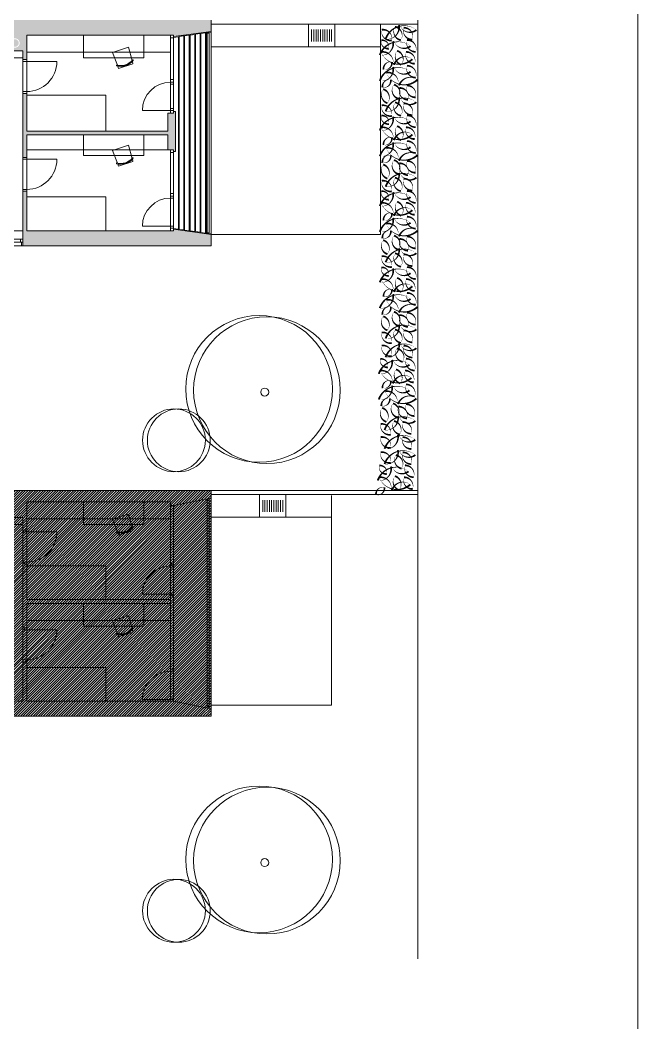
# Model space of a CAD drawing. Header units: metres. Extents: x -686 to 211, y -481 to 125.
# Drawn here: x -279.6 to -263.17, y -416.11 to -389.46 of the extents above; entities that cross this region are included whole.
import ezdxf

# ---------------------------------------------------------------- set-up
doc = ezdxf.new("R2010")
doc.units = ezdxf.units.M
doc.layers.add('FLOATING-WINDOWS', color=2, linetype='Continuous', plot=False)
doc.layers.add('FLOATINGWINDOWS', color=2, linetype='Continuous', plot=False)
for name, color, linetype in [('katastr', 3, 'Continuous'), ('SRAFA', 251, 'Continuous'), ('SRAFY', 3, 'Continuous'), ('stávající stromy', 86, 'Continuous'), ('zariz.predmety', 203, 'Continuous'), ('ZARIZOVAKY', 251, 'Continuous'), ('ZDIVO', 1, 'Continuous')]:
    doc.layers.add(name, color=color, linetype=linetype)

# ---------------------------------------------------------------- blocks, each defined once
blk = doc.blocks.new('zidle450-p')
at = {"lineweight": 0}
for p, q in [((0.096, 0.228), (0.087, 0.233)), ((0.096, -0.228), (0.087, -0.233))]:
    blk.add_line(p, q, dxfattribs=at)
for points in [[(0.064, 0.204), (0, 0.2), (0, -0.2), (0.064, -0.204)], [(0.088, -0.205), (0.45, -0.225), (0.45, 0.225), (0.088, 0.205)]]:
    blk.add_lwpolyline(points, dxfattribs=at)
for centre, radius, start, end in [((0.45, 0), 0.436, 147.9324, 212.0676), ((0.45, 0), 0.416, 147.9482, 212.0518), ((0.085, 0.229), 0.005, 57.2679, 147.9324), ((0.093, 0.223), 0.005, 327.9482, 57.2679), ((0.085, -0.229), 0.005, 212.0676, 302.7321), ((0.093, -0.223), 0.005, 302.7321, 32.0518)]:
    blk.add_arc(centre, radius, start, end, dxfattribs=at)

msp = doc.modelspace()

# ---------------------------------------------------------------- hatches: boundary and pattern name
at = {"layer": 'SRAFA', "linetype": 'Continuous', "lineweight": 0}
h = msp.add_hatch(color=256, dxfattribs=at)
h.paths.add_polyline_path([(-274.521, -389.463), (-290.021, -389.463), (-290.021, -389.763), (-289.021, -389.903), (-289.021, -389.863), (-285.721, -389.863), (-285.721, -390.513), (-285.621, -390.513), (-285.621, -389.863), (-279.942, -389.863), (-279.942, -390.283), (-279.521, -390.283), (-279.521, -390.513), (-279.421, -390.513), (-279.421, -389.863), (-275.596, -389.863), (-275.521, -389.863), (-275.521, -389.903), (-274.521, -389.763)])
h.paths.add_polyline_path([(-279.607, -390.073, -1), (-279.857, -390.073, -1)], flags=16)
h.paths.add_polyline_path([(-279.632, -390.073, -1), (-279.832, -390.073, -1)], flags=0)
for points in [[(-275.471, -391.893), (-275.521, -391.893), (-275.521, -391.933), (-275.671, -391.933), (-275.671, -392.413), (-279.421, -392.413), (-279.421, -391.913), (-279.421, -391.463), (-279.421, -391.413), (-279.521, -391.413), (-279.521, -393.113), (-279.421, -393.113), (-279.421, -392.513), (-275.671, -392.513), (-275.671, -392.913), (-275.521, -392.913), (-275.521, -392.953), (-275.471, -392.953)], [(-274.521, -395.163), (-275.521, -395.023), (-275.521, -395.063), (-279.421, -395.063), (-279.421, -394.613), (-279.421, -394.163), (-279.421, -394.013), (-279.521, -394.013), (-279.521, -395.063), (-279.521, -395.363), (-279.521, -395.463), (-274.521, -395.463)]]:
    msp.add_hatch(color=256, dxfattribs=at).paths.add_polyline_path(points)
at = {"layer": 'ZARIZOVAKY', "linetype": 'Continuous', "lineweight": 0}
h = msp.add_hatch(dxfattribs=at)
h.set_pattern_fill('ANSI31,_O', color=256, scale=0.015)
h.set_pattern_definition([(45, (0, 0), (-0.0336759605, 0.0336759605), [])])
h.paths.add_polyline_path([(-290.021, -401.963), (-290.021, -407.963), (-274.521, -407.963), (-274.521, -401.963)])

# ---------------------------------------------------------------- linework, layer by layer
at = {"linetype": 'Continuous', "lineweight": 0}
for p, q in [((-274.521, -389.573), (-269.021, -389.573)), ((-271.932, -390.173), (-271.932, -389.573)), ((-271.232, -390.173), (-271.232, -389.573)), ((-270.021, -395.163), (-270.021, -389.573)), ((-271.849, -390.032), (-271.849, -389.718)), ((-271.79, -390.032), (-271.79, -389.718)), ((-271.731, -390.032), (-271.731, -389.718)), ((-271.672, -390.032), (-271.672, -389.718)), ((-271.613, -390.032), (-271.613, -389.718)), ((-271.554, -390.032), (-271.554, -389.718)), ((-271.495, -390.032), (-271.495, -389.718)), ((-271.436, -390.032), (-271.436, -389.718)), ((-271.377, -390.032), (-271.377, -389.718)), ((-271.317, -390.032), (-271.317, -389.718)), ((-274.521, -390.173), (-270.021, -390.173)), ((-274.521, -395.163), (-270.021, -395.163)), ((-274.521, -402.073), (-269.021, -402.073))]:
    msp.add_line(p, q, dxfattribs=at)
at = {"layer": 'FLOATING-WINDOWS', "linetype": 'Continuous', "lineweight": 0, "flags": 128}
for points in [[(-285.621, -389.863), (-285.621, -391.563), (-281.021, -391.563), (-281.021, -395.063), (-279.521, -395.063), (-279.521, -390.283), (-279.942, -390.283), (-279.942, -389.863)], [(-279.421, -389.863), (-279.421, -392.413), (-275.671, -392.413), (-275.671, -391.933), (-275.596, -391.933), (-275.596, -389.863)], [(-279.421, -395.063), (-279.421, -392.513), (-275.671, -392.513), (-275.671, -392.913), (-275.596, -392.913), (-275.596, -395.063)], [(-290.021, -401.963), (-290.021, -407.963), (-274.521, -407.963), (-274.521, -401.963)]]:
    msp.add_lwpolyline(points, close=True, dxfattribs=at)
at = {"layer": 'FLOATINGWINDOWS', "linetype": 'Continuous', "lineweight": 0}
msp.add_lwpolyline([(-263.174, -319.582), (-297.964, -319.582), (-297.964, -478.882), (-263.174, -478.882)], close=True, dxfattribs=at)
at = {"layer": 'katastr', "linetype": 'Continuous', "lineweight": 0}
for p in [(-269.021, -389.463), (-292.021, -401.963)]:
    msp.add_line(p, (-269.021, -401.963), dxfattribs=at)
at = {"layer": 'SRAFA', "linetype": 'Continuous', "lineweight": 0}
for points in [[(-279.421, -391.913), (-279.421, -392.413), (-277.321, -392.413), (-277.321, -391.463), (-279.421, -391.463), (-279.421, -391.913)], [(-279.421, -394.613), (-279.421, -395.063), (-277.321, -395.063), (-277.321, -394.163), (-279.421, -394.163), (-279.421, -394.613)]]:
    msp.add_lwpolyline(points, dxfattribs=at)
at = {"layer": 'SRAFY', "linetype": 'Continuous', "lineweight": 0}
for p, q in [((-274.621, -389.813), (-274.571, -389.813)), ((-274.621, -389.813), (-274.621, -395.113)), ((-274.571, -389.813), (-274.571, -395.113)), ((-274.521, -389.763), (-274.521, -395.163)), ((-275.596, -389.863), (-275.596, -391.933)), ((-275.596, -389.933), (-275.521, -389.933)), ((-275.521, -391.893), (-275.521, -389.903)), ((-279.521, -390.513), (-279.421, -390.513)), ((-279.521, -390.563), (-279.521, -391.363)), ((-279.421, -390.563), (-279.421, -391.363)), ((-279.421, -390.563), (-278.621, -390.563)), ((-275.521, -391.043), (-275.596, -391.043)), ((-275.521, -391.113), (-275.596, -391.113)), ((-275.521, -391.163), (-275.596, -391.163)), ((-279.521, -391.413), (-279.421, -391.413)), ((-275.596, -391.863), (-276.346, -391.863)), ((-275.521, -391.813), (-275.596, -391.813)), ((-275.521, -391.863), (-275.596, -391.863)), ((-275.596, -392.913), (-275.596, -395.063)), ((-275.521, -392.983), (-275.596, -392.983)), ((-275.521, -392.953), (-275.521, -395.023)), ((-279.521, -393.113), (-279.421, -393.113)), ((-279.521, -393.163), (-279.521, -393.963)), ((-279.421, -393.163), (-279.421, -393.963)), ((-279.421, -393.163), (-278.621, -393.163)), ((-279.521, -394.013), (-279.421, -394.013)), ((-275.521, -394.073), (-275.596, -394.073)), ((-275.521, -394.143), (-275.596, -394.143)), ((-275.521, -394.193), (-275.596, -394.193)), ((-280.121, -395.063), (-279.521, -395.063)), ((-275.596, -394.943), (-276.346, -394.943)), ((-275.521, -394.943), (-275.596, -394.943)), ((-275.521, -394.943), (-275.596, -394.943)), ((-275.521, -394.993), (-275.596, -394.993)), ((-274.621, -395.113), (-274.571, -395.113)), ((-280.121, -395.288), (-279.521, -395.288)), ((-280.081, -395.363), (-279.561, -395.363)), ((-279.591, -395.288), (-279.591, -395.363)), ((-280.081, -395.463), (-279.561, -395.463))]:
    msp.add_line(p, q, dxfattribs=at)
for centre, radius, start, end in [((-279.421, -390.563), 0.8, 270, 0), ((-275.596, -391.863), 0.75, 90, 180), ((-279.421, -393.163), 0.8, 270, 0), ((-275.596, -394.943), 0.75, 90, 180)]:
    msp.add_arc(centre, radius, start, end, dxfattribs=at)
at = {"layer": 'stávající stromy', "linetype": 'Continuous', "lineweight": 0}
for centre, radius in [((-273.245, -399.264), 1.949), ((-273.036, -399.297), 1.949), ((-273.094, -399.349), 0.106), ((-275.507, -400.629), 0.835), ((-275.38, -400.63), 0.835)]:
    msp.add_circle(centre, radius, dxfattribs=at)
at = {"layer": 'zariz.predmety', "color": 253, "linetype": 'Continuous', "ltscale": 0.001}
for points in [[(-269.881, -389.967, 0, 0, 0.520567), (-269.881, -389.967, 0, 0.05, 0.520567), (-269.529, -389.597, 0, 0.05, 0.520567), (-269.498, -389.605, 0, 0.05, 0.520567), (-269.064, -389.725, 0, 0.05, 0.520567), (-269.881, -389.967, 0.05, 0.05, 0)], [(-269.985, -389.72, 0, 0, 0.520567), (-269.985, -389.72, 0, 0.05, 0.520567), (-269.718, -390.003, 0, 0.05, 0.520567), (-269.985, -389.72, 0.05, 0.05, 0)], [(-269.631, -389.641, 0, 0, 0.520567), (-269.631, -389.641, 0, 0.05, 0.520567), (-269.476, -389.998, 0, 0.05, 0.520567), (-269.631, -389.641, 0.05, 0.05, 0)], [(-269.169, -389.981, 0, 0, 0.520567), (-269.169, -389.981, 0, 0.05, 0.520567), (-269.399, -389.667, 0, 0.05, 0.520567), (-269.169, -389.981, 0.05, 0.05, 0)], [(-270.036, -390.395, 0, 0, 0.520567), (-270.036, -390.395, 0, 0.05, 0.520567), (-269.683, -390.026, 0, 0.05, 0.520567), (-269.653, -390.033, 0, 0.05, 0.520567), (-269.219, -390.153, 0, 0.05, 0.520567), (-270.036, -390.395, 0.05, 0.05, 0)], [(-269.796, -390.222, 0, 0, 0.520567), (-269.796, -390.222, 0, 0.05, 0.520567), (-269.996, -390, 0, 0.05, 0.520567), (-269.796, -390.222, 0.05, 0.05, 0)], [(-269.082, -390.307, 0, 0, 0.520567), (-269.082, -390.307, 0, 0.05, 0.520567), (-269.312, -389.993, 0, 0.05, 0.520567), (-269.082, -390.307, 0.05, 0.05, 0)], [(-269.17, -390.503, 0, 0, 0.520567), (-269.17, -390.503, 0, 0.05, 0.520567), (-269.659, -390.653, 0, 0.05, 0.520567), (-269.682, -390.631, 0, 0.05, 0.520567), (-270.001, -390.314, 0, 0.05, 0.520567), (-269.17, -390.503, 0.05, 0.05, 0)], [(-269.466, -390.651, 0, 0, 0.520567), (-269.466, -390.651, 0, 0.05, 0.520567), (-269.576, -390.278, 0, 0.05, 0.520567), (-269.466, -390.651, 0.05, 0.05, 0)], [(-269.11, -390.623, 0, 0, 0.520567), (-269.11, -390.623, 0, 0.05, 0.520567), (-269.34, -390.309, 0, 0.05, 0.520567), (-269.11, -390.623, 0.05, 0.05, 0)], [(-269.936, -390.777, 0, 0, 0.520567), (-269.936, -390.777, 0, 0.05, 0.520567), (-269.714, -390.577, 0, 0.05, 0.520567), (-269.936, -390.777, 0.05, 0.05, 0)], [(-270.036, -391.079, 0, 0, 0.520567), (-270.036, -391.079, 0, 0.05, 0.520567), (-269.683, -390.709, 0, 0.05, 0.520567), (-269.653, -390.717, 0, 0.05, 0.520567), (-269.219, -390.837, 0, 0.05, 0.520567), (-270.036, -391.079, 0.05, 0.05, 0)], [(-269.035, -391.05, 0, 0, 0.520567), (-269.035, -391.05, 0, 0.05, 0.520567), (-269.523, -391.2, 0, 0.05, 0.520567), (-269.547, -391.178, 0, 0.05, 0.520567), (-269.866, -390.861, 0, 0.05, 0.520567), (-269.035, -391.05, 0.05, 0.05, 0)], [(-269.082, -390.991, 0, 0, 0.520567), (-269.082, -390.991, 0, 0.05, 0.520567), (-269.312, -390.677, 0, 0.05, 0.520567), (-269.082, -390.991, 0.05, 0.05, 0)], [(-269.967, -391.252, 0, 0, 0.520567), (-269.967, -391.252, 0, 0.05, 0.520567), (-269.744, -391.052, 0, 0.05, 0.520567), (-269.967, -391.252, 0.05, 0.05, 0)], [(-269.547, -391.552, 0, 0, 0.520567), (-269.547, -391.552, 0, 0.05, 0.520567), (-269.658, -391.179, 0, 0.05, 0.520567), (-269.547, -391.552, 0.05, 0.05, 0)], [(-269.834, -391.672, 0, 0, 0.520567), (-269.834, -391.672, 0, 0.05, 0.520567), (-269.945, -391.299, 0, 0.05, 0.520567), (-269.834, -391.672, 0.05, 0.05, 0)], [(-269.283, -391.58, 0, 0, 0.520567), (-269.283, -391.58, 0, 0.05, 0.520567), (-269.513, -391.266, 0, 0.05, 0.520567), (-269.283, -391.58, 0.05, 0.05, 0)], [(-269.087, -391.517, 0, 0, 0.520567), (-269.087, -391.517, 0, 0.05, 0.520567), (-269.317, -391.203, 0, 0.05, 0.520567), (-269.087, -391.517, 0.05, 0.05, 0)], [(-269.985, -391.729, 0, 0, 0.520567), (-269.985, -391.729, 0, 0.05, 0.520567), (-269.718, -392.012, 0, 0.05, 0.520567), (-269.985, -391.729, 0.05, 0.05, 0)], [(-269.881, -391.889, 0, 0, 0.520567), (-269.881, -391.889, 0, 0.05, 0.520567), (-269.529, -391.519, 0, 0.05, 0.520567), (-269.498, -391.526, 0, 0.05, 0.520567), (-269.064, -391.646, 0, 0.05, 0.520567), (-269.881, -391.889, 0.05, 0.05, 0)], [(-269.631, -391.65, 0, 0, 0.520567), (-269.631, -391.65, 0, 0.05, 0.520567), (-269.476, -392.006, 0, 0.05, 0.520567), (-269.631, -391.65, 0.05, 0.05, 0)], [(-269.169, -391.989, 0, 0, 0.520567), (-269.169, -391.989, 0, 0.05, 0.520567), (-269.399, -391.675, 0, 0.05, 0.520567), (-269.169, -391.989, 0.05, 0.05, 0)], [(-269.082, -392.31, 0, 0, 0.520567), (-269.082, -392.31, 0, 0.05, 0.520567), (-269.312, -391.996, 0, 0.05, 0.520567), (-269.082, -392.31, 0.05, 0.05, 0)], [(-270.036, -392.398, 0, 0, 0.520567), (-270.036, -392.398, 0, 0.05, 0.520567), (-269.683, -392.028, 0, 0.05, 0.520567), (-269.653, -392.036, 0, 0.05, 0.520567), (-269.219, -392.156, 0, 0.05, 0.520567), (-270.036, -392.398, 0.05, 0.05, 0)], [(-269.796, -392.225, 0, 0, 0.520567), (-269.796, -392.225, 0, 0.05, 0.520567), (-269.996, -392.002, 0, 0.05, 0.520567), (-269.796, -392.225, 0.05, 0.05, 0)], [(-269.17, -392.505, 0, 0, 0.520567), (-269.17, -392.505, 0, 0.05, 0.520567), (-269.659, -392.655, 0, 0.05, 0.520567), (-269.682, -392.634, 0, 0.05, 0.520567), (-270.001, -392.317, 0, 0.05, 0.520567), (-269.17, -392.505, 0.05, 0.05, 0)], [(-269.466, -392.654, 0, 0, 0.520567), (-269.466, -392.654, 0, 0.05, 0.520567), (-269.576, -392.281, 0, 0.05, 0.520567), (-269.466, -392.654, 0.05, 0.05, 0)], [(-269.11, -392.625, 0, 0, 0.520567), (-269.11, -392.625, 0, 0.05, 0.520567), (-269.34, -392.312, 0, 0.05, 0.520567), (-269.11, -392.625, 0.05, 0.05, 0)], [(-270.036, -393.082, 0, 0, 0.520567), (-270.036, -393.082, 0, 0.05, 0.520567), (-269.683, -392.712, 0, 0.05, 0.520567), (-269.653, -392.719, 0, 0.05, 0.520567), (-269.219, -392.84, 0, 0.05, 0.520567), (-270.036, -393.082, 0.05, 0.05, 0)], [(-269.936, -392.78, 0, 0, 0.520567), (-269.936, -392.78, 0, 0.05, 0.520567), (-269.714, -392.58, 0, 0.05, 0.520567), (-269.936, -392.78, 0.05, 0.05, 0)], [(-269.082, -392.993, 0, 0, 0.520567), (-269.082, -392.993, 0, 0.05, 0.520567), (-269.312, -392.68, 0, 0.05, 0.520567), (-269.082, -392.993, 0.05, 0.05, 0)], [(-269.967, -393.255, 0, 0, 0.520567), (-269.967, -393.255, 0, 0.05, 0.520567), (-269.744, -393.055, 0, 0.05, 0.520567), (-269.967, -393.255, 0.05, 0.05, 0)], [(-269.035, -393.053, 0, 0, 0.520567), (-269.035, -393.053, 0, 0.05, 0.520567), (-269.523, -393.203, 0, 0.05, 0.520567), (-269.547, -393.181, 0, 0.05, 0.520567), (-269.866, -392.864, 0, 0.05, 0.520567), (-269.035, -393.053, 0.05, 0.05, 0)], [(-269.834, -393.675, 0, 0, 0.520567), (-269.834, -393.675, 0, 0.05, 0.520567), (-269.945, -393.302, 0, 0.05, 0.520567), (-269.834, -393.675, 0.05, 0.05, 0)], [(-269.547, -393.555, 0, 0, 0.520567), (-269.547, -393.555, 0, 0.05, 0.520567), (-269.658, -393.182, 0, 0.05, 0.520567), (-269.547, -393.555, 0.05, 0.05, 0)], [(-269.283, -393.583, 0, 0, 0.520567), (-269.283, -393.583, 0, 0.05, 0.520567), (-269.513, -393.269, 0, 0.05, 0.520567), (-269.283, -393.583, 0.05, 0.05, 0)], [(-269.087, -393.52, 0, 0, 0.520567), (-269.087, -393.52, 0, 0.05, 0.520567), (-269.317, -393.206, 0, 0.05, 0.520567), (-269.087, -393.52, 0.05, 0.05, 0)], [(-269.881, -393.891, 0, 0, 0.520567), (-269.881, -393.891, 0, 0.05, 0.520567), (-269.529, -393.522, 0, 0.05, 0.520567), (-269.498, -393.529, 0, 0.05, 0.520567), (-269.064, -393.649, 0, 0.05, 0.520567), (-269.881, -393.891, 0.05, 0.05, 0)], [(-269.985, -393.732, 0, 0, 0.520567), (-269.985, -393.732, 0, 0.05, 0.520567), (-269.718, -394.015, 0, 0.05, 0.520567), (-269.985, -393.732, 0.05, 0.05, 0)], [(-269.631, -393.653, 0, 0, 0.520567), (-269.631, -393.653, 0, 0.05, 0.520567), (-269.476, -394.009, 0, 0.05, 0.520567), (-269.631, -393.653, 0.05, 0.05, 0)], [(-269.169, -393.992, 0, 0, 0.520567), (-269.169, -393.992, 0, 0.05, 0.520567), (-269.399, -393.678, 0, 0.05, 0.520567), (-269.169, -393.992, 0.05, 0.05, 0)], [(-270.036, -394.407, 0, 0, 0.520567), (-270.036, -394.407, 0, 0.05, 0.520567), (-269.683, -394.037, 0, 0.05, 0.520567), (-269.653, -394.044, 0, 0.05, 0.520567), (-269.219, -394.165, 0, 0.05, 0.520567), (-270.036, -394.407, 0.05, 0.05, 0)], [(-269.796, -394.233, 0, 0, 0.520567), (-269.796, -394.233, 0, 0.05, 0.520567), (-269.996, -394.011, 0, 0.05, 0.520567), (-269.796, -394.233, 0.05, 0.05, 0)], [(-269.082, -394.319, 0, 0, 0.520567), (-269.082, -394.319, 0, 0.05, 0.520567), (-269.312, -394.005, 0, 0.05, 0.520567), (-269.082, -394.319, 0.05, 0.05, 0)], [(-269.17, -394.514, 0, 0, 0.520567), (-269.17, -394.514, 0, 0.05, 0.520567), (-269.659, -394.664, 0, 0.05, 0.520567), (-269.682, -394.642, 0, 0.05, 0.520567), (-270.001, -394.325, 0, 0.05, 0.520567), (-269.17, -394.514, 0.05, 0.05, 0)], [(-269.466, -394.662, 0, 0, 0.520567), (-269.466, -394.662, 0, 0.05, 0.520567), (-269.576, -394.289, 0, 0.05, 0.520567), (-269.466, -394.662, 0.05, 0.05, 0)], [(-269.11, -394.634, 0, 0, 0.520567), (-269.11, -394.634, 0, 0.05, 0.520567), (-269.34, -394.32, 0, 0.05, 0.520567), (-269.11, -394.634, 0.05, 0.05, 0)], [(-269.936, -394.788, 0, 0, 0.520567), (-269.936, -394.788, 0, 0.05, 0.520567), (-269.714, -394.589, 0, 0.05, 0.520567), (-269.936, -394.788, 0.05, 0.05, 0)], [(-270.036, -395.09, 0, 0, 0.520567), (-270.036, -395.09, 0, 0.05, 0.520567), (-269.683, -394.72, 0, 0.05, 0.520567), (-269.653, -394.728, 0, 0.05, 0.520567), (-269.219, -394.848, 0, 0.05, 0.520567), (-270.036, -395.09, 0.05, 0.05, 0)], [(-269.035, -395.062, 0, 0, 0.520567), (-269.035, -395.062, 0, 0.05, 0.520567), (-269.523, -395.212, 0, 0.05, 0.520567), (-269.547, -395.19, 0, 0.05, 0.520567), (-269.866, -394.873, 0, 0.05, 0.520567), (-269.035, -395.062, 0.05, 0.05, 0)], [(-269.082, -395.002, 0, 0, 0.520567), (-269.082, -395.002, 0, 0.05, 0.520567), (-269.312, -394.688, 0, 0.05, 0.520567), (-269.082, -395.002, 0.05, 0.05, 0)], [(-269.967, -395.263, 0, 0, 0.520567), (-269.967, -395.263, 0, 0.05, 0.520567), (-269.744, -395.063, 0, 0.05, 0.520567), (-269.967, -395.263, 0.05, 0.05, 0)], [(-269.547, -395.564, 0, 0, 0.520567), (-269.547, -395.564, 0, 0.05, 0.520567), (-269.658, -395.191, 0, 0.05, 0.520567), (-269.547, -395.564, 0.05, 0.05, 0)], [(-269.834, -395.683, 0, 0, 0.520567), (-269.834, -395.683, 0, 0.05, 0.520567), (-269.945, -395.31, 0, 0.05, 0.520567), (-269.834, -395.683, 0.05, 0.05, 0)], [(-269.283, -395.591, 0, 0, 0.520567), (-269.283, -395.591, 0, 0.05, 0.520567), (-269.513, -395.278, 0, 0.05, 0.520567), (-269.283, -395.591, 0.05, 0.05, 0)], [(-269.087, -395.528, 0, 0, 0.520567), (-269.087, -395.528, 0, 0.05, 0.520567), (-269.317, -395.215, 0, 0.05, 0.520567), (-269.087, -395.528, 0.05, 0.05, 0)], [(-269.881, -395.9, 0, 0, 0.520567), (-269.881, -395.9, 0, 0.05, 0.520567), (-269.529, -395.53, 0, 0.05, 0.520567), (-269.498, -395.538, 0, 0.05, 0.520567), (-269.064, -395.658, 0, 0.05, 0.520567), (-269.881, -395.9, 0.05, 0.05, 0)], [(-269.631, -395.661, 0, 0, 0.520567), (-269.631, -395.661, 0, 0.05, 0.520567), (-269.476, -396.018, 0, 0.05, 0.520567), (-269.631, -395.661, 0.05, 0.05, 0)], [(-269.169, -396, 0, 0, 0.520567), (-269.169, -396, 0, 0.05, 0.520567), (-269.399, -395.687, 0, 0.05, 0.520567), (-269.169, -396, 0.05, 0.05, 0)], [(-269.985, -395.74, 0, 0, 0.520567), (-269.985, -395.74, 0, 0.05, 0.520567), (-269.718, -396.023, 0, 0.05, 0.520567), (-269.985, -395.74, 0.05, 0.05, 0)], [(-270.036, -396.431, 0, 0, 0.520567), (-270.036, -396.431, 0, 0.05, 0.520567), (-269.683, -396.061, 0, 0.05, 0.520567), (-269.653, -396.069, 0, 0.05, 0.520567), (-269.219, -396.189, 0, 0.05, 0.520567), (-270.036, -396.431, 0.05, 0.05, 0)], [(-269.796, -396.258, 0, 0, 0.520567), (-269.796, -396.258, 0, 0.05, 0.520567), (-269.996, -396.036, 0, 0.05, 0.520567), (-269.796, -396.258, 0.05, 0.05, 0)], [(-269.082, -396.343, 0, 0, 0.520567), (-269.082, -396.343, 0, 0.05, 0.520567), (-269.312, -396.029, 0, 0.05, 0.520567), (-269.082, -396.343, 0.05, 0.05, 0)], [(-269.17, -396.539, 0, 0, 0.520567), (-269.17, -396.539, 0, 0.05, 0.520567), (-269.659, -396.688, 0, 0.05, 0.520567), (-269.682, -396.667, 0, 0.05, 0.520567), (-270.001, -396.35, 0, 0.05, 0.520567), (-269.17, -396.539, 0.05, 0.05, 0)], [(-269.466, -396.687, 0, 0, 0.520567), (-269.466, -396.687, 0, 0.05, 0.520567), (-269.576, -396.314, 0, 0.05, 0.520567), (-269.466, -396.687, 0.05, 0.05, 0)], [(-269.11, -396.659, 0, 0, 0.520567), (-269.11, -396.659, 0, 0.05, 0.520567), (-269.34, -396.345, 0, 0.05, 0.520567), (-269.11, -396.659, 0.05, 0.05, 0)], [(-270.036, -397.115, 0, 0, 0.520567), (-270.036, -397.115, 0, 0.05, 0.520567), (-269.683, -396.745, 0, 0.05, 0.520567), (-269.653, -396.753, 0, 0.05, 0.520567), (-269.219, -396.873, 0, 0.05, 0.520567), (-270.036, -397.115, 0.05, 0.05, 0)], [(-269.936, -396.813, 0, 0, 0.520567), (-269.936, -396.813, 0, 0.05, 0.520567), (-269.714, -396.613, 0, 0.05, 0.520567), (-269.936, -396.813, 0.05, 0.05, 0)], [(-269.082, -397.027, 0, 0, 0.520567), (-269.082, -397.027, 0, 0.05, 0.520567), (-269.312, -396.713, 0, 0.05, 0.520567), (-269.082, -397.027, 0.05, 0.05, 0)], [(-269.035, -397.086, 0, 0, 0.520567), (-269.035, -397.086, 0, 0.05, 0.520567), (-269.523, -397.236, 0, 0.05, 0.520567), (-269.547, -397.214, 0, 0.05, 0.520567), (-269.866, -396.897, 0, 0.05, 0.520567), (-269.035, -397.086, 0.05, 0.05, 0)], [(-269.967, -397.288, 0, 0, 0.520567), (-269.967, -397.288, 0, 0.05, 0.520567), (-269.744, -397.088, 0, 0.05, 0.520567), (-269.967, -397.288, 0.05, 0.05, 0)], [(-269.547, -397.588, 0, 0, 0.520567), (-269.547, -397.588, 0, 0.05, 0.520567), (-269.658, -397.215, 0, 0.05, 0.520567), (-269.547, -397.588, 0.05, 0.05, 0)], [(-269.283, -397.616, 0, 0, 0.520567), (-269.283, -397.616, 0, 0.05, 0.520567), (-269.513, -397.302, 0, 0.05, 0.520567), (-269.283, -397.616, 0.05, 0.05, 0)], [(-269.087, -397.553, 0, 0, 0.520567), (-269.087, -397.553, 0, 0.05, 0.520567), (-269.317, -397.239, 0, 0.05, 0.520567), (-269.087, -397.553, 0.05, 0.05, 0)], [(-269.834, -397.708, 0, 0, 0.520567), (-269.834, -397.708, 0, 0.05, 0.520567), (-269.945, -397.335, 0, 0.05, 0.520567), (-269.834, -397.708, 0.05, 0.05, 0)], [(-269.881, -397.924, 0, 0, 0.520567), (-269.881, -397.924, 0, 0.05, 0.520567), (-269.529, -397.555, 0, 0.05, 0.520567), (-269.498, -397.562, 0, 0.05, 0.520567), (-269.064, -397.682, 0, 0.05, 0.520567), (-269.881, -397.924, 0.05, 0.05, 0)], [(-269.985, -397.765, 0, 0, 0.520567), (-269.985, -397.765, 0, 0.05, 0.520567), (-269.718, -398.048, 0, 0.05, 0.520567), (-269.985, -397.765, 0.05, 0.05, 0)], [(-269.631, -397.686, 0, 0, 0.520567), (-269.631, -397.686, 0, 0.05, 0.520567), (-269.476, -398.042, 0, 0.05, 0.520567), (-269.631, -397.686, 0.05, 0.05, 0)], [(-269.169, -398.025, 0, 0, 0.520567), (-269.169, -398.025, 0, 0.05, 0.520567), (-269.399, -397.711, 0, 0.05, 0.520567), (-269.169, -398.025, 0.05, 0.05, 0)], [(-269.985, -398.112, 0, 0, 0.520567), (-269.985, -398.112, 0, 0.05, 0.520567), (-269.718, -398.395, 0, 0.05, 0.520567), (-269.985, -398.112, 0.05, 0.05, 0)], [(-269.881, -398.424, 0, 0, 0.520567), (-269.881, -398.424, 0, 0.05, 0.520567), (-269.529, -398.054, 0, 0.05, 0.520567), (-269.498, -398.062, 0, 0.05, 0.520567), (-269.064, -398.182, 0, 0.05, 0.520567), (-269.881, -398.424, 0.05, 0.05, 0)], [(-269.169, -398.428, 0, 0, 0.520567), (-269.169, -398.428, 0, 0.05, 0.520567), (-269.399, -398.114, 0, 0.05, 0.520567), (-269.169, -398.428, 0.05, 0.05, 0)], [(-269.583, -398.189, 0, 0, 0.520567), (-269.583, -398.189, 0, 0.05, 0.520567), (-269.428, -398.545, 0, 0.05, 0.520567), (-269.583, -398.189, 0.05, 0.05, 0)], [(-270.063, -398.863, 0, 0, 0.520567), (-270.063, -398.863, 0, 0.05, 0.520567), (-269.711, -398.493, 0, 0.05, 0.520567), (-269.68, -398.5, 0, 0.05, 0.520567), (-269.247, -398.62, 0, 0.05, 0.520567), (-270.063, -398.863, 0.05, 0.05, 0)], [(-269.823, -398.689, 0, 0, 0.520567), (-269.823, -398.689, 0, 0.05, 0.520567), (-270.023, -398.467, 0, 0.05, 0.520567), (-269.823, -398.689, 0.05, 0.05, 0)], [(-269.109, -398.774, 0, 0, 0.520567), (-269.109, -398.774, 0, 0.05, 0.520567), (-269.339, -398.461, 0, 0.05, 0.520567), (-269.109, -398.774, 0.05, 0.05, 0)], [(-269.198, -398.97, 0, 0, 0.520567), (-269.198, -398.97, 0, 0.05, 0.520567), (-269.686, -399.12, 0, 0.05, 0.520567), (-269.71, -399.098, 0, 0.05, 0.520567), (-270.029, -398.781, 0, 0.05, 0.520567), (-269.198, -398.97, 0.05, 0.05, 0)], [(-269.493, -399.118, 0, 0, 0.520567), (-269.493, -399.118, 0, 0.05, 0.520567), (-269.604, -398.745, 0, 0.05, 0.520567), (-269.493, -399.118, 0.05, 0.05, 0)], [(-269.138, -399.09, 0, 0, 0.520567), (-269.138, -399.09, 0, 0.05, 0.520567), (-269.368, -398.776, 0, 0.05, 0.520567), (-269.138, -399.09, 0.05, 0.05, 0)], [(-270.063, -399.546, 0, 0, 0.520567), (-270.063, -399.546, 0, 0.05, 0.520567), (-269.711, -399.176, 0, 0.05, 0.520567), (-269.68, -399.184, 0, 0.05, 0.520567), (-269.247, -399.304, 0, 0.05, 0.520567), (-270.063, -399.546, 0.05, 0.05, 0)], [(-269.964, -399.244, 0, 0, 0.520567), (-269.964, -399.244, 0, 0.05, 0.520567), (-269.742, -399.044, 0, 0.05, 0.520567), (-269.964, -399.244, 0.05, 0.05, 0)], [(-269.109, -399.458, 0, 0, 0.520567), (-269.109, -399.458, 0, 0.05, 0.520567), (-269.339, -399.144, 0, 0.05, 0.520567), (-269.109, -399.458, 0.05, 0.05, 0)], [(-269.063, -399.518, 0, 0, 0.520567), (-269.063, -399.518, 0, 0.05, 0.520567), (-269.551, -399.667, 0, 0.05, 0.520567), (-269.574, -399.646, 0, 0.05, 0.520567), (-269.894, -399.329, 0, 0.05, 0.520567), (-269.063, -399.518, 0.05, 0.05, 0)], [(-269.994, -399.719, 0, 0, 0.520567), (-269.994, -399.719, 0, 0.05, 0.520567), (-269.772, -399.519, 0, 0.05, 0.520567), (-269.994, -399.719, 0.05, 0.05, 0)], [(-269.575, -400.02, 0, 0, 0.520567), (-269.575, -400.02, 0, 0.05, 0.520567), (-269.685, -399.647, 0, 0.05, 0.520567), (-269.575, -400.02, 0.05, 0.05, 0)], [(-269.114, -399.984, 0, 0, 0.520567), (-269.114, -399.984, 0, 0.05, 0.520567), (-269.344, -399.67, 0, 0.05, 0.520567), (-269.114, -399.984, 0.05, 0.05, 0)], [(-269.862, -400.139, 0, 0, 0.520567), (-269.862, -400.139, 0, 0.05, 0.520567), (-269.973, -399.766, 0, 0.05, 0.520567), (-269.862, -400.139, 0.05, 0.05, 0)], [(-269.909, -400.356, 0, 0, 0.520567), (-269.909, -400.356, 0, 0.05, 0.520567), (-269.556, -399.986, 0, 0.05, 0.520567), (-269.526, -399.994, 0, 0.05, 0.520567), (-269.092, -400.114, 0, 0.05, 0.520567), (-269.909, -400.356, 0.05, 0.05, 0)], [(-269.311, -400.047, 0, 0, 0.520567), (-269.311, -400.047, 0, 0.05, 0.520567), (-269.541, -399.733, 0, 0.05, 0.520567), (-269.311, -400.047, 0.05, 0.05, 0)], [(-270.012, -400.196, 0, 0, 0.520567), (-270.012, -400.196, 0, 0.05, 0.520567), (-269.745, -400.479, 0, 0.05, 0.520567), (-270.012, -400.196, 0.05, 0.05, 0)], [(-269.659, -400.117, 0, 0, 0.520567), (-269.659, -400.117, 0, 0.05, 0.520567), (-269.503, -400.474, 0, 0.05, 0.520567), (-269.659, -400.117, 0.05, 0.05, 0)], [(-269.197, -400.456, 0, 0, 0.520567), (-269.197, -400.456, 0, 0.05, 0.520567), (-269.427, -400.143, 0, 0.05, 0.520567), (-269.197, -400.456, 0.05, 0.05, 0)], [(-269.909, -400.856, 0, 0, 0.520567), (-269.909, -400.856, 0, 0.05, 0.520567), (-269.556, -400.486, 0, 0.05, 0.520567), (-269.526, -400.493, 0, 0.05, 0.520567), (-269.092, -400.613, 0, 0.05, 0.520567), (-269.909, -400.856, 0.05, 0.05, 0)], [(-270.012, -400.543, 0, 0, 0.520567), (-270.012, -400.543, 0, 0.05, 0.520567), (-269.745, -400.827, 0, 0.05, 0.520567), (-270.012, -400.543, 0.05, 0.05, 0)], [(-269.197, -400.859, 0, 0, 0.520567), (-269.197, -400.859, 0, 0.05, 0.520567), (-269.427, -400.546, 0, 0.05, 0.520567), (-269.197, -400.859, 0.05, 0.05, 0)], [(-270.012, -400.946, 0, 0, 0.520567), (-270.012, -400.946, 0, 0.05, 0.520567), (-269.745, -401.23, 0, 0.05, 0.520567), (-270.012, -400.946, 0.05, 0.05, 0)], [(-269.909, -401.259, 0, 0, 0.520567), (-269.909, -401.259, 0, 0.05, 0.520567), (-269.556, -400.889, 0, 0.05, 0.520567), (-269.526, -400.896, 0, 0.05, 0.520567), (-269.092, -401.017, 0, 0.05, 0.520567), (-269.909, -401.259, 0.05, 0.05, 0)], [(-269.611, -401.023, 0, 0, 0.520567), (-269.611, -401.023, 0, 0.05, 0.520567), (-269.455, -401.38, 0, 0.05, 0.520567), (-269.611, -401.023, 0.05, 0.05, 0)], [(-269.197, -401.262, 0, 0, 0.520567), (-269.197, -401.262, 0, 0.05, 0.520567), (-269.427, -400.949, 0, 0.05, 0.520567), (-269.197, -401.262, 0.05, 0.05, 0)], [(-269.851, -401.524, 0, 0, 0.520567), (-269.851, -401.524, 0, 0.05, 0.520567), (-270.051, -401.301, 0, 0.05, 0.520567), (-269.851, -401.524, 0.05, 0.05, 0)], [(-269.137, -401.609, 0, 0, 0.520567), (-269.137, -401.609, 0, 0.05, 0.520567), (-269.367, -401.295, 0, 0.05, 0.520567), (-269.137, -401.609, 0.05, 0.05, 0)], [(-270.091, -401.697, 0, 0, 0.520567), (-270.091, -401.697, 0, 0.05, 0.520567), (-269.739, -401.327, 0, 0.05, 0.520567), (-269.708, -401.335, 0, 0.05, 0.520567), (-269.274, -401.455, 0, 0.05, 0.520567), (-270.091, -401.697, 0.05, 0.05, 0)], [(-269.521, -401.953, 0, 0, 0.520567), (-269.521, -401.953, 0, 0.05, 0.520567), (-269.631, -401.58, 0, 0.05, 0.520567), (-269.521, -401.953, 0.05, 0.05, 0)], [(-269.226, -401.804, 0, 0, 0.520567), (-269.226, -401.804, 0, 0.05, 0.520567), (-269.714, -401.954, 0, 0.05, 0.520567), (-269.737, -401.933, 0, 0.05, 0.520567), (-270.057, -401.615, 0, 0.05, 0.520567), (-269.226, -401.804, 0.05, 0.05, 0)], [(-269.165, -401.924, 0, 0, 0.520567), (-269.165, -401.924, 0, 0.05, 0.520567), (-269.395, -401.611, 0, 0.05, 0.520567), (-269.165, -401.924, 0.05, 0.05, 0)], [(-270.137, -402.079, 0, 0, 0.520567), (-270.137, -402.079, 0, 0.05, 0.520567), (-269.914, -401.879, 0, 0.05, 0.520567), (-270.137, -402.079, 0.05, 0.05, 0)]]:
    msp.add_lwpolyline(points, format="xyseb", close=True, dxfattribs=at)
at = {"layer": 'ZARIZOVAKY', "linetype": 'Continuous', "lineweight": 0}
for p, q in [((-274.811, -389.824), (-274.936, -389.841)), ((-274.936, -389.841), (-274.936, -395.085)), ((-274.811, -389.824), (-274.811, -395.102)), ((-274.666, -389.803), (-274.791, -389.821)), ((-274.791, -389.821), (-274.791, -395.105)), ((-274.666, -389.803), (-274.666, -395.122)), ((-274.521, -389.783), (-274.646, -389.801)), ((-274.646, -389.801), (-274.646, -395.125)), ((-277.908, -389.863), (-277.908, -390.463)), ((-276.308, -390.463), (-276.308, -389.863)), ((-275.391, -389.905), (-275.516, -389.922)), ((-275.516, -389.922), (-275.516, -391.893)), ((-275.391, -389.905), (-275.391, -395.021)), ((-275.246, -389.885), (-275.371, -389.902)), ((-275.371, -389.902), (-275.371, -395.024)), ((-275.246, -389.885), (-275.246, -395.041)), ((-275.101, -389.864), (-275.226, -389.882)), ((-275.226, -389.882), (-275.226, -395.044)), ((-275.101, -389.864), (-275.101, -395.063)), ((-274.956, -389.844), (-275.081, -389.862)), ((-275.081, -389.862), (-275.081, -395.064)), ((-274.956, -389.844), (-274.956, -395.082)), ((-279.522, -390.313), (-279.521, -390.313)), ((-279.421, -390.313), (-275.596, -390.313)), ((-285.621, -390.463), (-279.521, -390.463)), ((-277.908, -390.463), (-276.308, -390.463)), ((-277.908, -392.513), (-277.908, -393.063)), ((-276.308, -393.063), (-276.308, -392.513)), ((-279.421, -392.913), (-275.596, -392.913)), ((-275.516, -395.003), (-275.516, -392.953)), ((-277.908, -393.063), (-276.308, -393.063)), ((-275.391, -395.021), (-275.516, -395.003)), ((-275.246, -395.041), (-275.371, -395.024)), ((-275.101, -395.062), (-275.226, -395.044)), ((-274.956, -395.082), (-275.081, -395.064)), ((-274.811, -395.102), (-274.936, -395.085)), ((-274.666, -395.122), (-274.791, -395.105)), ((-274.521, -395.143), (-274.646, -395.125)), ((-274.521, -401.963), (-274.521, -402.163)), ((-274.521, -402.163), (-274.521, -401.963)), ((-273.232, -402.673), (-273.232, -402.073)), ((-272.532, -402.673), (-272.532, -402.073)), ((-271.321, -402.093), (-271.321, -407.663)), ((-269.021, -401.963), (-269.021, -414.408)), ((-279.522, -402.263), (-279.521, -402.263)), ((-279.421, -403.063), (-279.421, -402.263)), ((-279.421, -402.263), (-275.596, -402.263)), ((-277.908, -402.263), (-277.908, -402.863)), ((-276.308, -402.863), (-276.308, -402.263)), ((-276.308, -402.863), (-276.308, -402.263)), ((-275.596, -402.263), (-275.596, -402.363)), ((-275.596, -402.363), (-275.596, -407.563)), ((-275.521, -402.363), (-275.596, -402.363)), ((-274.521, -402.163), (-275.521, -402.363)), ((-275.521, -402.363), (-275.521, -407.563)), ((-274.621, -402.213), (-274.571, -402.213)), ((-274.621, -402.213), (-274.621, -407.713)), ((-274.571, -402.213), (-274.571, -407.713)), ((-274.521, -402.163), (-274.521, -407.763)), ((-273.149, -402.532), (-273.149, -402.218)), ((-273.09, -402.532), (-273.09, -402.218)), ((-273.031, -402.532), (-273.031, -402.218)), ((-272.972, -402.532), (-272.972, -402.218)), ((-272.913, -402.532), (-272.913, -402.218)), ((-272.854, -402.532), (-272.854, -402.218)), ((-272.795, -402.532), (-272.795, -402.218)), ((-272.736, -402.532), (-272.736, -402.218)), ((-272.677, -402.532), (-272.677, -402.218)), ((-272.617, -402.532), (-272.617, -402.218)), ((-279.521, -402.863), (-285.646, -402.863)), ((-279.522, -402.683), (-279.942, -402.683)), ((-279.521, -403.063), (-279.521, -402.683)), ((-279.421, -402.713), (-275.596, -402.713)), ((-277.908, -402.863), (-276.308, -402.863)), ((-274.521, -402.673), (-271.321, -402.673)), ((-279.521, -403.013), (-279.421, -403.013)), ((-279.521, -403.063), (-279.42, -403.063)), ((-279.521, -403.063), (-279.521, -403.863)), ((-279.421, -403.063), (-279.421, -403.863)), ((-279.421, -403.063), (-278.621, -403.063)), ((-279.521, -403.863), (-279.421, -403.863)), ((-279.521, -403.863), (-279.521, -405.663)), ((-279.521, -403.913), (-279.421, -403.913)), ((-279.421, -403.863), (-279.421, -404.863)), ((-275.521, -403.913), (-275.596, -403.913)), ((-275.521, -403.963), (-275.596, -403.963)), ((-275.596, -404.713), (-276.346, -404.713)), ((-275.521, -404.713), (-275.596, -404.713)), ((-275.521, -404.763), (-275.596, -404.763)), ((-279.421, -404.863), (-275.596, -404.863)), ((-279.421, -404.963), (-279.421, -405.663)), ((-279.421, -404.963), (-275.596, -404.963)), ((-277.908, -404.963), (-277.908, -405.563)), ((-276.308, -405.563), (-276.308, -404.963)), ((-276.308, -405.563), (-276.308, -404.963)), ((-275.596, -404.863), (-275.596, -404.963)), ((-279.421, -405.413), (-275.596, -405.413)), ((-277.908, -405.563), (-276.308, -405.563)), ((-279.521, -405.613), (-279.421, -405.613)), ((-279.521, -405.663), (-279.42, -405.663)), ((-279.521, -405.663), (-279.521, -406.463)), ((-279.421, -405.663), (-279.421, -406.463)), ((-279.421, -405.663), (-278.621, -405.663)), ((-279.521, -406.463), (-279.421, -406.463)), ((-279.521, -406.463), (-279.521, -407.563)), ((-279.521, -406.513), (-279.421, -406.513)), ((-279.421, -406.463), (-279.421, -407.563)), ((-275.521, -406.713), (-275.596, -406.713)), ((-275.521, -406.713), (-275.596, -406.713)), ((-275.521, -406.763), (-275.596, -406.763)), ((-279.672, -407.563), (-279.521, -407.563)), ((-279.421, -407.563), (-275.521, -407.563)), ((-275.596, -407.513), (-276.346, -407.513)), ((-275.521, -407.513), (-275.596, -407.513)), ((-274.521, -407.763), (-275.521, -407.563)), ((-274.521, -407.663), (-271.321, -407.663)), ((-274.621, -407.713), (-274.571, -407.713)), ((-274.521, -407.763), (-274.521, -407.963)), ((-279.671, -407.963), (-274.521, -407.963))]:
    msp.add_line(p, q, dxfattribs=at)
for points in [[(-279.421, -404.413), (-279.421, -404.863), (-277.321, -404.863), (-277.321, -403.963), (-279.421, -403.963), (-279.421, -404.413)], [(-279.421, -404.413), (-279.421, -404.863), (-277.321, -404.863), (-277.321, -403.963), (-279.421, -403.963), (-279.421, -404.413)], [(-279.421, -407.113), (-279.421, -407.563), (-277.321, -407.563), (-277.321, -406.663), (-279.421, -406.663), (-279.421, -407.113)]]:
    msp.add_lwpolyline(points, dxfattribs=at)
for centre, radius in [((-273.245, -411.764), 1.949), ((-273.036, -411.797), 1.949), ((-273.094, -411.849), 0.106), ((-275.507, -413.129), 0.835), ((-275.38, -413.13), 0.835)]:
    msp.add_circle(centre, radius, dxfattribs=at)
for centre, radius, start, end in [((-279.421, -403.063), 0.8, 270, 0), ((-275.596, -404.713), 0.75, 90, 180), ((-279.421, -405.663), 0.8, 270, 0), ((-275.596, -407.513), 0.75, 90, 180)]:
    msp.add_arc(centre, radius, start, end, dxfattribs=at)
at = {"layer": 'ZDIVO', "linetype": 'Continuous', "lineweight": 0}
for p, q in [((-274.521, -389.463), (-274.521, -389.763)), ((-274.521, -389.763), (-274.521, -389.463)), ((-274.521, -389.763), (-275.521, -389.903)), ((-279.421, -389.863), (-279.421, -390.563)), ((-279.421, -389.863), (-275.521, -389.863)), ((-275.521, -389.903), (-275.521, -389.863)), ((-279.521, -390.283), (-279.942, -390.283)), ((-279.521, -390.283), (-279.521, -390.563)), ((-279.521, -390.563), (-279.42, -390.563)), ((-279.521, -391.363), (-279.521, -393.163)), ((-279.521, -391.363), (-279.421, -391.363)), ((-279.421, -391.363), (-279.421, -392.413)), ((-275.521, -391.933), (-275.671, -391.933)), ((-275.671, -391.933), (-275.671, -392.413)), ((-275.471, -391.893), (-275.521, -391.893)), ((-275.521, -391.893), (-275.521, -391.933)), ((-275.471, -392.953), (-275.471, -391.893)), ((-279.421, -392.413), (-275.671, -392.413)), ((-279.421, -392.513), (-279.421, -393.163)), ((-279.421, -392.513), (-275.671, -392.513)), ((-275.671, -392.513), (-275.671, -392.913)), ((-275.521, -392.913), (-275.671, -392.913)), ((-275.521, -392.953), (-275.521, -392.913)), ((-275.471, -392.953), (-275.521, -392.953)), ((-279.521, -393.163), (-279.42, -393.163)), ((-279.521, -393.963), (-279.421, -393.963)), ((-279.521, -393.963), (-279.521, -395.063)), ((-279.421, -393.963), (-279.421, -395.063)), ((-279.521, -395.063), (-279.522, -395.063)), ((-279.521, -395.063), (-279.521, -395.463)), ((-279.521, -395.063), (-279.521, -395.363)), ((-279.521, -395.063), (-279.521, -395.363)), ((-279.421, -395.063), (-275.521, -395.063)), ((-274.521, -395.163), (-275.521, -395.023)), ((-275.521, -395.023), (-275.521, -395.063)), ((-274.521, -395.163), (-274.521, -395.463)), ((-279.561, -395.363), (-279.561, -395.463)), ((-279.561, -395.363), (-279.521, -395.363)), ((-279.561, -395.463), (-274.521, -395.463))]:
    msp.add_line(p, q, dxfattribs=at)

# ---------------------------------------------------------------- block references
at = {"layer": 'ZARIZOVAKY', "linetype": 'Continuous', "lineweight": 0, "rotation": 107.911886665779}
for p in [(-276.788, -390.685), (-276.788, -393.285), (-276.788, -403.085), (-276.788, -405.785)]:
    msp.add_blockref('zidle450-p', p, dxfattribs=at)

doc.saveas('drawing.dxf')
